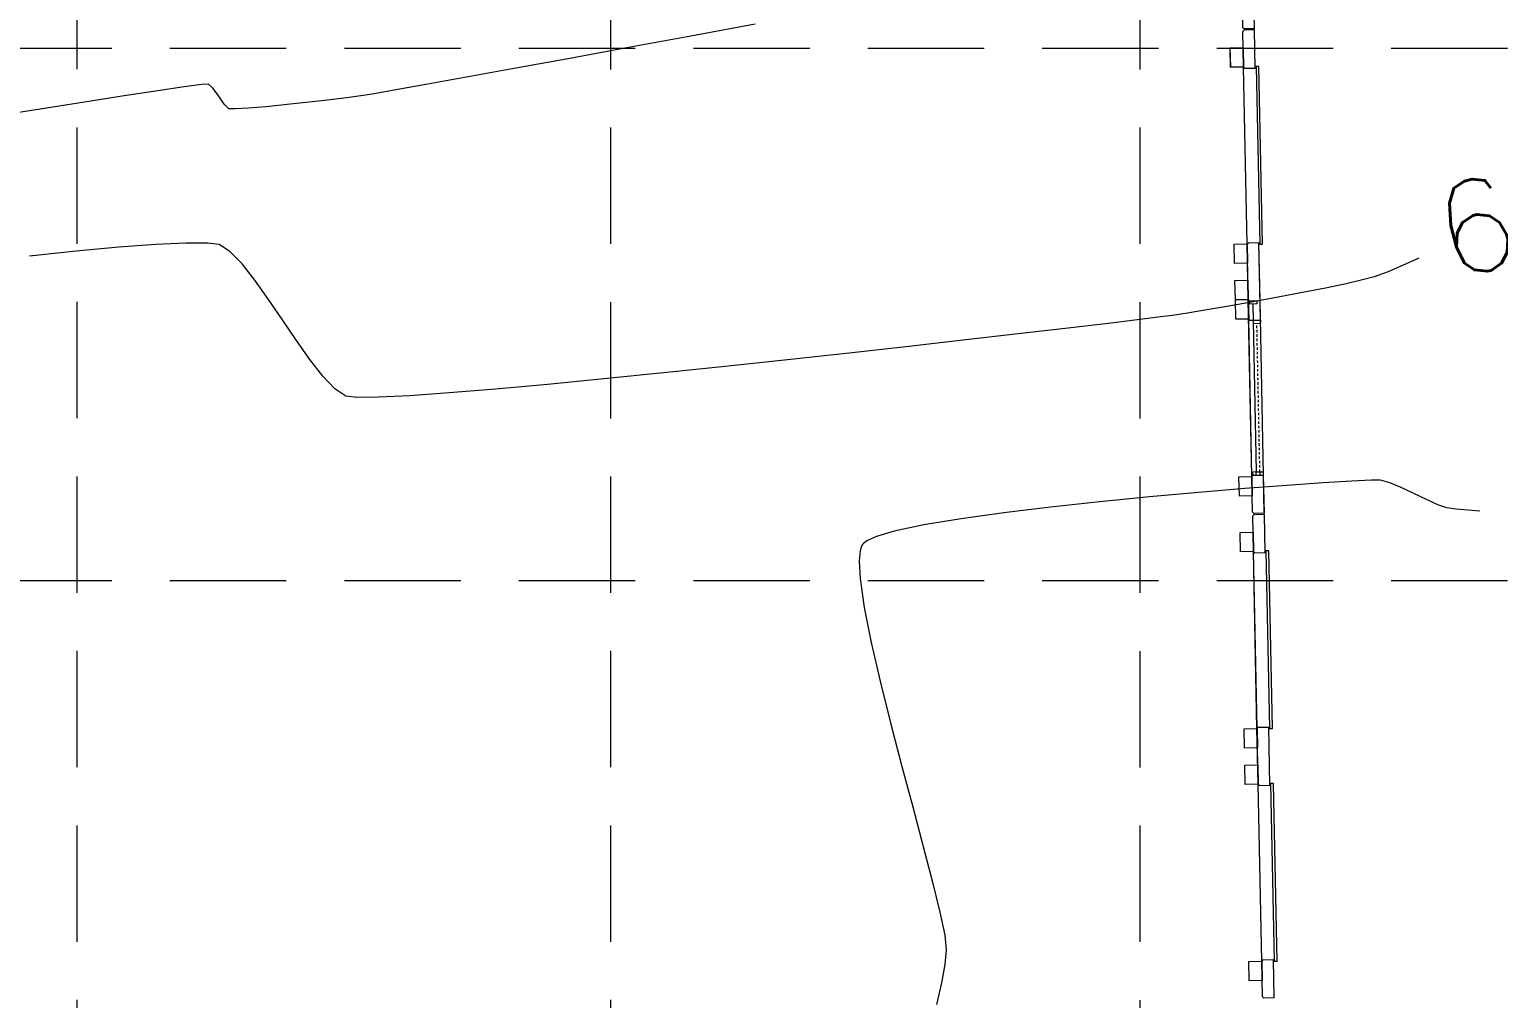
# Model space of a CAD drawing. Extents: x 2140663 to 2528301, y 336313 to 7007653.
# Drawn here: x 2527473.7 to 2527549.5, y 7006587.1 to 7006637.1 of the extents above; entities that cross this region are included whole.
import ezdxf

# ---------------------------------------------------------------- set-up
doc = ezdxf.new("R2010")
doc.units = 0
doc.header["$MEASUREMENT"] = 0
doc.linetypes.add('HIDDEN', pattern=[0.375, 0.25, -0.125])
doc.linetypes.add('xdrc002ar$0$HIDDEN2', pattern=[0.1875, 0.125, -0.0625])
for name, color, linetype in [('1 EXISTING CONTOURS', 43, 'Continuous'), ('GRID', 254, 'HIDDEN'), ('xdrc002ar$0$BASE1$0$ADO', 8, 'Continuous'), ('xdrc002ar$0$BASE1$0$AFL', 1, 'Continuous'), ('xdrc002ar$0$BASE1$0$awa', 7, 'Continuous'), ('xdrc002ar$0$WINDOWS', 8, 'Continuous'), ('xdrc002ar$0$XR3$0$BASE1$0$ADO', 3, 'Continuous'), ('xdrc002ar$0$XR3$0$BASE1$0$AFL', 1, 'Continuous'), ('xdrc002ar$0$XR3$0$BASE1$0$AFLHR', 2, 'Continuous'), ('xdrc002ar$0$XR3$0$BASE1$0$AFLST', 2, 'Continuous'), ('xdrc002ar$0$XR3$0$BASE1$0$awa', 4, 'Continuous'), ('xdrc002ar$0$XR3$0$WINDOWS', 2, 'Continuous')]:
    doc.layers.add(name, color=color, linetype=linetype)
doc.styles.add('L200', font='simplex', dxfattribs={"height": 12})

# ---------------------------------------------------------------- blocks, each defined once
blk = doc.blocks.new('xdrc002ar$0$XR3$0$A$C228123AE')
at = {"layer": 'xdrc002ar$0$XR3$0$BASE1$0$ADO', "lineweight": 0}
for points in [[(22.61683327611536, 15.75429074559361), (22.61683327611536, 17.50429074559361), (132.6168332761154, 17.50429074559361), (132.6168332761154, 15.75429074559361)], [(166.6168332761154, 15.75429074559361), (166.6168332761154, 17.50429074559361), (276.6168332761154, 17.50429074559361), (276.6168332761154, 15.75429074559361)]]:
    blk.add_lwpolyline(points, close=True, dxfattribs=at)
at = {"layer": 'xdrc002ar$0$XR3$0$BASE1$0$AFL', "lineweight": 0}
for p, q in [((22.86683327844366, 8.004440076649189), (132.3668332770467, 8.004440076649189)), ((166.866833277978, 8.004440076649189), (276.366833276581, 8.004440076649189))]:
    blk.add_line(p, q, dxfattribs=at)
for points in [[(10.86683327844366, 8.004440078511834), (10.86683327844366, 0.004440078511834145), (22.86683327844366, 0.004440078511834145), (22.86683327844366, 8.004440078511834)], [(132.3668332770467, 8.004440078511834), (132.3668332770467, 0.004440078511834145), (144.3668332770467, 0.004440078511834145), (144.3668332770467, 8.004440078511834)], [(154.866833277978, 8.004440077580512), (154.866833277978, 0.00444007758051157), (166.866833277978, 0.00444007758051157), (166.866833277978, 8.004440077580512)], [(276.366833276581, 8.004440077580512), (276.366833276581, 0.00444007758051157), (288.366833276581, 0.00444007758051157), (288.366833276581, 8.004440077580512)]]:
    blk.add_lwpolyline(points, close=True, dxfattribs=at)
at = {"layer": 'xdrc002ar$0$XR3$0$BASE1$0$awa', "lineweight": 0}
for p, q in [((-0.008166723418980837, 15.25444007758051), (23.61683327611536, 15.25444007664919)), ((-0.008166723418980837, 15.25444007758051), (-0.008166723418980837, 8.754440076649189)), ((23.61683327658102, 8.754440076649189), (23.61683327611536, 15.25444007664919)), ((131.6168332770467, 8.754440078511834), (131.616833276581, 15.25444007851183)), ((131.6168332761154, 15.25444007758051), (167.6168332756497, 15.25444007571787)), ((167.616833276581, 8.754440076649189), (167.6168332756497, 15.25444007851183)), ((275.616833276581, 8.754440077580512), (275.6168332756497, 15.25444007758051)), ((275.6168332761154, 15.25444007664919), (299.241833276581, 15.25444007758051)), ((299.241833276581, 15.25444007758051), (299.241833276581, 8.754440077580512)), ((0.7418332765810192, 8.004440076649189), (-0.008166723418980837, 8.754440076649189)), ((0.7418332765810192, 8.004440076649189), (22.86683327658102, 8.004440076649189)), ((23.61683327658102, 8.754440076649189), (22.86683327658102, 8.004440076649189)), ((131.6168332770467, 8.754440078511834), (132.3668332770467, 8.004440078511834)), ((132.3668332770467, 8.004440078511834), (166.866833277978, 8.004440076649189)), ((166.866833276581, 8.004440076649189), (167.616833276581, 8.754440076649189)), ((276.366833276581, 8.004440077580512), (275.616833276581, 8.754440077580512)), ((276.366833276581, 8.004440077580512), (298.491833276581, 8.004440077580512)), ((299.241833276581, 8.754440077580512), (298.491833276581, 8.004440077580512))]:
    blk.add_line(p, q, dxfattribs=at)
blk = doc.blocks.new('xdrc002ar$0$XR3$0$BASE1$0$36D')
at = {"layer": 'xdrc002ar$0$XR3$0$BASE1$0$ADO'}
blk.add_lwpolyline([(-1.75, 1.000444171950221e-11), (0, 1.000444171950221e-11), (0, -35.99999999999), (-1.75, -35.99999999999)], close=True, dxfattribs=at)
blk.add_arc((0, 1.000444171950221e-11), 36, 180, 270, dxfattribs=at)
blk = doc.blocks.new('xdrc002ar$0$XR3$0$A$C2C35675B')
at = {"layer": 'xdrc002ar$0$XR3$0$BASE1$0$ADO', "lineweight": 0}
for points in [[(166.6244176290929, 172.5308349635452), (166.6244176290929, 174.2808349635452), (276.6244176290929, 174.2808349635452), (276.6244176290929, 172.5308349635452)], [(59.6332012093626, 170.7809842955321), (59.6332012093626, 166.0309842955321), (57.63320120889693, 166.0309842955321), (57.6332012093626, 170.7809842955321)], [(97.6332012093626, 170.7809842955321), (97.63320120889693, 166.0309842955321), (95.6332012093626, 166.0309842955321), (95.6332012093626, 170.7809842955321)]]:
    blk.add_lwpolyline(points, close=True, dxfattribs=at)
at = {"layer": 'xdrc002ar$0$XR3$0$BASE1$0$AFL', "lineweight": 0}
blk.add_line((166.8744176309556, 164.7809842946008), (276.3744176295586, 164.7809842946008), dxfattribs=at)
for points in [[(154.8744176309556, 164.7809842955321), (154.8744176309556, 156.7809842955321), (166.8744176309556, 156.7809842955321), (166.8744176309556, 164.7809842955321)], [(276.3744176295586, 164.7809842955321), (276.3744176295586, 156.7809842955321), (288.3744176295586, 156.7809842955321), (288.3744176295586, 164.7809842955321)]]:
    blk.add_lwpolyline(points, close=True, dxfattribs=at)
at = {"layer": 'xdrc002ar$0$XR3$0$BASE1$0$AFLHR', "lineweight": 0}
for p, q in [((54.13320120843127, 38.78098429553211), (54.13320120843127, 164.7809842955321)), ((115.1332012093626, 38.78098429553211), (115.1332012093626, 164.7809842955321)), ((54.13320120843127, 15.78098429646343), (54.13320120843127, 157.0340611664578)), ((55.63320120843127, 15.78098429646343), (55.63320120796561, 160.0691040679812)), ((113.6332012093626, 15.78098429646343), (113.6332012093626, 160.069068627432)), ((115.1332012093626, 15.78098429646343), (115.1332012093626, 157.0340611655265))]:
    blk.add_line(p, q, dxfattribs=at)
for centre, start, end in [((54.88320120889693, 160.069068627432), 0, 180), ((114.3832012093626, 160.069068627432), 0, 180), ((54.88320120982826, 15.78098429553211), 180, 0), ((114.3832012093626, 15.78098429646343), 180, 0)]:
    blk.add_arc(centre, 0.75, start, end, dxfattribs=at)
at = {"layer": 'xdrc002ar$0$XR3$0$BASE1$0$AFLST', "lineweight": 0}
for p, q in [((56.88320120982826, 164.7809842964634), (59.63320120843127, 164.7809842964634)), ((61.38320120843127, 164.7809842964634), (98.38320121075958, 164.7809842927381)), ((113.6332012093626, 104.7809842936695), (55.63320120843127, 104.7809842918068)), ((113.6332012093626, 93.78098429460078), (55.63320120843127, 93.78098429553211)), ((113.6332012093626, 82.78098429646343), (55.63320120843127, 82.78098429739475)), ((113.6332012093626, 71.78098429739475), (55.63320120843127, 71.78098429832608)), ((113.6332012093626, 60.7809842992574), (55.63320120843127, 60.78098430018872)), ((113.6332012093626, 49.78098430112004), (55.63320120843127, 49.78098430205137)), ((113.6332012093626, 38.78098430298269), (55.63320120843127, 38.78098430298269))]:
    blk.add_line(p, q, dxfattribs=at)
for centre in [(42.13320120843127, 2.998648459091783), (127.1332012098283, 2.998648459091783)]:
    blk.add_circle(centre, 3, dxfattribs=at)
at = {"layer": 'xdrc002ar$0$XR3$0$BASE1$0$awa', "lineweight": 0}
for p, q in [((-0.0005823704414069653, 172.0309842955321), (57.6332012093626, 172.0309842983261)), ((-0.0005823704414069653, 172.0309842955321), (-0.0005823704414069653, 165.5309842946008)), ((0.749417629558593, 164.7809842946008), (-0.0005823704414069653, 165.5309842946008)), ((0.7494176286272705, 164.7809842955321), (56.8832012093626, 164.7809842946008)), ((56.88320120889693, 164.7809842955321), (57.63320120889693, 165.5309842955321)), ((57.63320120889693, 165.5309842955321), (57.6332012093626, 172.0309842936695)), ((97.63320120982826, 172.0309842973948), (167.6244176286273, 172.0309842936695)), ((97.63320120889693, 165.5309842946008), (97.6332012093626, 172.0309842946008)), ((98.38320120889693, 164.7809842946008), (97.63320120889693, 165.5309842946008)), ((98.38320120517164, 164.7809842983261), (166.8744176309556, 164.7809842946008)), ((166.8744176295586, 164.7809842946008), (167.6244176295586, 165.5309842946008)), ((167.6244176295586, 165.5309842946008), (167.6244176286273, 172.0309842964634)), ((275.6244176295586, 165.5309842955321), (275.6244176286273, 172.0309842955321)), ((275.6244176290929, 172.0309842946008), (299.2494176295586, 172.0309842955321)), ((276.3744176295586, 164.7809842955321), (275.6244176295586, 165.5309842955321)), ((276.3744176295586, 164.7809842955321), (298.4994176295586, 164.7809842955321)), ((299.2494176295586, 165.5309842955321), (298.4994176295586, 164.7809842955321)), ((299.2494176295586, 172.0309842955321), (299.2494176295586, 165.5309842955321))]:
    blk.add_line(p, q, dxfattribs=at)
at = {"layer": 'xdrc002ar$0$XR3$0$BASE1$0$ADO', "lineweight": 0, "extrusion": (0, 0, -1), "zscale": -1}
blk.add_blockref('xdrc002ar$0$XR3$0$BASE1$0$36D', (-59.63320120843127, 166.0309842955321), dxfattribs=at)
blk = doc.blocks.new('xdrc002ar$0$XR3$0$A$C78C46FB7')
at = {"layer": 'xdrc002ar$0$XR3$0$WINDOWS', "linetype": 'Continuous', "lineweight": 0}
for p, q in [((-9.313225746154785e-10, 6.5), (1.999999999068677, 6.499999997206032)), ((-5.587935447692871e-09, 2), (1.999999994412065, 1.999999997206032)), ((1.999999994412065, 1.999999998137355), (1.999999999068677, 6.499999997206032)), ((1.999999997671694, 4.250759867951274), (105.9999999818392, 4.250759805552661)), ((107.9999999795109, 6.5), (105.9999999795109, 6.499999997206032)), ((105.9999999841675, 1.999999998137355), (105.9999999795109, 6.499999997206032)), ((107.9999999841675, 2), (105.9999999841675, 1.999999997206032))]:
    blk.add_line(p, q, dxfattribs=at)

msp = doc.modelspace()

# ---------------------------------------------------------------- linework, layer by layer
at = {"layer": '1 EXISTING CONTOURS', "color": 43, "lineweight": 0, "extrusion": (0.1828719483417759, -0.9831367404942625, 0), "elevation": -6426271.702813786}
msp.add_lwpolyline([(3766206.483934032, 602), (3766203.101758405, 602)], dxfattribs=at)
at = {"layer": '1 EXISTING CONTOURS', "color": 43, "lineweight": 0, "extrusion": (0.1818682713909263, -0.9833229031509825, 0), "elevation": -6430112.878255872}
msp.add_lwpolyline([(3759641.229554733, 602), (3759637.965695238, 602)], dxfattribs=at)
at = {"layer": '1 EXISTING CONTOURS', "color": 43, "lineweight": 0, "extrusion": (0.1799970487301754, -0.9836671502334654, 0), "elevation": -6437254.413276872}
msp.add_lwpolyline([(3747393.996952921, 602.0000000000007), (3747391.170721895, 602.0000000000007)], dxfattribs=at)
at = {"layer": '1 EXISTING CONTOURS', "color": 43, "lineweight": 0, "extrusion": (0.1809280786452088, -0.9834963296107176, 0), "elevation": -6433704.355847561}
msp.add_lwpolyline([(3753488.713418121, 602.0000000000007), (3753485.634873205, 602.0000000000007)], dxfattribs=at)
at = {"layer": '1 EXISTING CONTOURS', "color": 43, "lineweight": 0, "extrusion": (0.1790033353107905, -0.9838484669641016, 0), "elevation": -6441036.442910297}
msp.add_lwpolyline([(3740886.861261438, 602), (3740884.35434411, 602)], dxfattribs=at)
at = {"layer": '1 EXISTING CONTOURS', "color": 43, "lineweight": 0}
for points, elevation in [([(2527481.681988452, 7006634.09018899), (2527480.326402696, 7006633.891026654)], 602), ([(2527482.575294885, 7006634.21027024), (2527481.681988452, 7006634.09018899)], 602), ([(2527480.326402696, 7006633.891026654), (2527478.584907203, 7006633.625945087)], 602), ([(2527483.740729349, 7006633.203132578), (2527483.460158854, 7006633.607110816)], 602), ([(2527488.136183582, 7006633.30167976), (2527486.995854515, 7006633.178070038)], 602), ([(2527490.196999666, 7006633.547485346), (2527489.235939686, 7006633.42895983)], 602), ([(2527474.249665353, 7006632.950671681), (2527471.808658166, 7006632.566803553)], 602), ([(2527484.312661126, 7006632.953511978), (2527483.9912718, 7006632.968832667)], 602), ([(2527484.985970127, 7006632.991561244), (2527484.312661126, 7006632.953511978)], 602), ([(2527480.225702106, 7006625.960381033), (2527478.315788748, 7006625.81742262)], 603), ([(2527482.883271875, 7006626.037199168), (2527481.772283179, 7006626.035967049)], 603), ([(2527545.365770689, 7006625.265793816), (2527544.533498669, 7006624.882136402)], 603), ([(2527544.533498669, 7006624.882136402), (2527543.732035623, 7006624.537903739)], 603), ([(2527486.033363902, 7006623.128947759), (2527485.332970858, 7006624.114900257)], 603), ([(2527540.56275175, 7006623.715561074), (2527539.373790322, 7006623.479661021)], 603), ([(2527541.615119646, 7006623.936901816), (2527540.56275175, 7006623.715561074)], 603), ([(2527542.471995039, 7006624.133912281), (2527541.615119646, 7006623.936901816)], 603), ([(2527538.10713433, 7006623.238972626), (2527536.821682746, 7006623.003266853)], 603), ([(2527530.861032946, 7006622.077715267), (2527529.204694666, 7006621.878498194)], 603), ([(2527527.132981041, 7006621.633578209), (2527524.71031297, 7006621.351293155)], 603), ([(2527519.069797076, 7006620.7079792), (2527515.98079105, 7006620.363625983)], 603), ([(2527512.798514167, 7006620.015259062), (2527509.587387325, 7006619.671216276)], 603), ([(2527503.336267355, 7006619.029454481), (2527500.425116023, 7006618.748411153)], 603), ([(2527497.742798322, 7006618.505043327), (2527495.353735151, 7006618.307688845)], 603), ([(2527500.425116023, 7006618.748411153), (2527497.742798322, 7006618.505043327)], 603), ([(2527491.713055987, 7006618.084371273), (2527490.59028179, 7006618.075083867)], 603), ([(2527542.937008819, 7006613.800800154), (2527541.920326521, 7006613.753015722)], 604), ([(2527543.39984051, 7006613.803072774), (2527542.937008819, 7006613.800800154)], 604), ([(2527534.00170066, 7006613.172720077), (2527531.480722376, 7006612.946846738)], 604), ([(2527545.111543627, 7006613.118126662), (2527544.462658321, 7006613.426109714)], 604), ([(2527545.760612229, 7006612.803618985), (2527545.111543627, 7006613.118126662)], 604), ([(2527547.286140223, 7006612.317273447), (2527546.824896405, 7006612.374458917)], 604), ([(2527548.523092126, 7006612.202433383), (2527548.320523062, 7006612.219830325)], 604), ([(2527521.761436067, 7006611.819095981), (2527519.844423545, 7006611.497583992)], 604), ([(2527516.734505214, 7006610.558754396), (2527516.673415232, 7006610.490837875)], 604), ([(2527517.392408178, 7006610.897809755), (2527516.92919972, 7006610.694561141)], 604), ([(2527516.547300534, 7006610.160499985), (2527516.500971595, 7006609.651536653)], 604), ([(2527516.622057326, 7006610.401676222), (2527516.547300534, 7006610.160499985)], 604), ([(2527516.550582363, 7006608.725960849), (2527516.7670559, 7006607.231694391)], 604), ([(2527517.123330506, 7006605.439913251), (2527517.585311997, 7006603.43339539)], 604), ([(2527519.80842315, 7006594.91551591), (2527520.287526319, 7006593.076983831)], 604), ([(2527520.287526319, 7006593.076983831), (2527520.667771273, 7006591.520382789)], 604)]:
    msp.add_lwpolyline(points, dxfattribs=dict(at, elevation=elevation))
at = {"layer": '1 EXISTING CONTOURS', "color": 43, "lineweight": 0, "extrusion": (0.07825279239284695, -0.9969335486795106, 0), "elevation": -6787366.138302883}
msp.add_lwpolyline([(3068021.220991665, 602), (3068020.865243254, 602)], dxfattribs=at)
at = {"layer": '1 EXISTING CONTOURS', "color": 43, "lineweight": 0, "extrusion": (-0.675402048319491, -0.7374497088790773, 0), "elevation": -6874107.52709773}
msp.add_lwpolyline([(-2868403.226533932, 602), (-2868403.565353746, 602)], dxfattribs=at)
at = {"layer": '1 EXISTING CONTOURS', "color": 43, "lineweight": 0, "extrusion": (0.8203485609289952, 0.5718638287055119, 0), "elevation": 6080257.74021226}
msp.add_lwpolyline([(4302505.428033797, 602.0000000000003), (4302505.918262161, 602.0000000000003)], dxfattribs=at)
at = {"layer": '1 EXISTING CONTOURS', "color": 43, "lineweight": 0, "extrusion": (0.1761894321197144, -0.9843562790013242, 0), "elevation": -6451706.622772204}
msp.add_lwpolyline([(3722449.735326347, 602.0000000000007), (3722448.068035156, 602.0000000000007)], dxfattribs=at)
at = {"layer": '1 EXISTING CONTOURS', "color": 43, "lineweight": 0, "extrusion": (0.1778244391545916, -0.9840622281336456, 0), "elevation": -6445513.845027732}
msp.add_lwpolyline([(3733164.540310396, 602.0000000000007), (3733162.419706616, 602.0000000000007)], dxfattribs=at)
at = {"layer": '1 EXISTING CONTOURS', "color": 43, "lineweight": 0, "extrusion": (0.1545994866280682, -0.9879772258176491, 0), "elevation": -6531647.563463217}
msp.add_lwpolyline([(3580311.166677967, 602.0000000000007), (3580308.854675069, 602.0000000000007)], dxfattribs=at)
at = {"layer": '1 EXISTING CONTOURS', "color": 43, "lineweight": 0, "extrusion": (0.1531372756008647, -0.9882049255197755, 0), "elevation": -6536938.675839202}
msp.add_lwpolyline([(3570643.57136169, 602.0000000000007), (3570641.495845175, 602.0000000000007)], dxfattribs=at)
at = {"layer": '1 EXISTING CONTOURS', "color": 43, "lineweight": 0, "extrusion": (0.1149674082709304, -0.9933692641890353, 0), "elevation": -6669595.406879465}
msp.add_lwpolyline([(3316264.608583087, 602.0000000000007), (3316263.501486116, 602.0000000000007)], dxfattribs=at)
at = {"layer": '1 EXISTING CONTOURS', "color": 43, "lineweight": 0, "extrusion": (0.1332132448148456, -0.9910873984699332, 0), "elevation": -6607491.044229373}
msp.add_lwpolyline([(3438340.804845348, 602.0000000000007), (3438340.074091734, 602.0000000000007)], dxfattribs=at)
at = {"layer": '1 EXISTING CONTOURS', "color": 43, "lineweight": 0, "extrusion": (0.1644319474485443, -0.9863884299089681, 0), "elevation": -6495662.105534536}
msp.add_lwpolyline([(3645202.776390962, 602.0000000000007), (3645202.216689574, 602.0000000000007)], dxfattribs=at)
at = {"layer": '1 EXISTING CONTOURS', "color": 43, "lineweight": 0, "extrusion": (0.1732704564587767, -0.9848742807681431, 0), "elevation": -6462713.760921529}
msp.add_lwpolyline([(3703305.119745987, 602), (3703303.972762859, 602)], dxfattribs=at)
at = {"layer": '1 EXISTING CONTOURS', "color": 43, "lineweight": 0, "extrusion": (-0.6830350603883523, -0.7303855873990669, 0), "elevation": -6843903.917239443}
msp.add_lwpolyline([(-2939738.093378849, 602), (-2939738.436406498, 602)], dxfattribs=at)
at = {"layer": '1 EXISTING CONTOURS', "color": 43, "lineweight": 0, "extrusion": (0.08489769935456534, -0.9963896730919595, 0), "elevation": -6766759.095474979}
msp.add_lwpolyline([(3113207.890585755, 602), (3113206.960120956, 602)], dxfattribs=at)
at = {"layer": '1 EXISTING CONTOURS', "color": 43, "lineweight": 0, "extrusion": (0.09880904040928616, -0.99510641317067, 0), "elevation": -6722607.045524554}
msp.add_lwpolyline([(3207437.219605266, 602), (3207436.131501665, 602)], dxfattribs=at)
at = {"layer": '1 EXISTING CONTOURS', "color": 43, "lineweight": 0, "extrusion": (0.09199830341408666, -0.9957591637383659, 0), "elevation": -6744388.147615939}
msp.add_lwpolyline([(3161357.381956877, 603.0000000000007), (3161355.171597549, 603.0000000000007)], dxfattribs=at)
at = {"layer": '1 EXISTING CONTOURS', "color": 43, "lineweight": 0, "extrusion": (0.04881470999664828, -0.9988078514348709, 0), "elevation": -6874894.807056059}
msp.add_lwpolyline([(2866495.056515659, 603), (2866493.508088632, 603)], dxfattribs=at)
at = {"layer": '1 EXISTING CONTOURS', "color": 43, "lineweight": 0, "extrusion": (-0.1316552088152571, -0.9912955694402207, 0), "elevation": -7278393.634174174}
msp.add_lwpolyline([(1583024.378437818, 603.0000000000003), (1583023.77000553, 603.0000000000003)], dxfattribs=at)
at = {"layer": '1 EXISTING CONTOURS', "color": 43, "lineweight": 0, "extrusion": (-0.5416037911003148, -0.8406338878880429, 0), "elevation": -7258901.857472872}
msp.add_lwpolyline([(-1670126.248540211, 603.0000000000007), (-1670126.911432933, 603.0000000000007)], dxfattribs=at)
at = {"layer": '1 EXISTING CONTOURS', "color": 43, "lineweight": 0, "extrusion": (0.1055151835973672, -0.9944176919335325, 0), "elevation": -6700825.365097733}
msp.add_lwpolyline([(3252672.352566684, 603), (3252669.919185135, 603)], dxfattribs=at)
at = {"layer": '1 EXISTING CONTOURS', "color": 43, "lineweight": 0, "extrusion": (0.7162084198574189, 0.6978864515989255, 0), "elevation": 6700034.42944302}
msp.add_lwpolyline([(3254306.487883418, 603.0000000000007), (3254307.377425224, 603.0000000000007)], dxfattribs=at)
at = {"layer": '1 EXISTING CONTOURS', "color": 43, "lineweight": 0, "extrusion": (0.7846296496214051, 0.6199647674948887, 0), "elevation": 6327000.021550387}
msp.add_lwpolyline([(3930653.167501057, 603.0000000000003), (3930654.245809902, 603.0000000000003)], dxfattribs=at)
at = {"layer": '1 EXISTING CONTOURS', "color": 43, "lineweight": 0, "extrusion": (0.2610221035393293, -0.9653328241927256, 0), "elevation": -6103979.810421311}
msp.add_lwpolyline([(4268804.107021661, 603), (4268803.482901249, 603)], dxfattribs=at)
at = {"layer": '1 EXISTING CONTOURS', "color": 43, "lineweight": 0, "extrusion": (-0.3442271166124687, 0.9388864106954931, 0), "elevation": 5708375.472492871}
msp.add_lwpolyline([(-4784946.624315594, 603.0000000000007), (-4784945.923957536, 603.0000000000007)], dxfattribs=at)
at = {"layer": '1 EXISTING CONTOURS', "color": 43, "lineweight": 0, "extrusion": (0.1866784299557362, -0.9824210725494753, 0), "elevation": -6411617.471888437}
msp.add_lwpolyline([(3791093.412984235, 603.0000000000007), (3791092.123663365, 603.0000000000007)], dxfattribs=at)
at = {"layer": '1 EXISTING CONTOURS', "color": 43, "lineweight": 0, "extrusion": (0.8277059710860442, 0.5611620313496885, 0), "elevation": 6023866.149593918}
msp.add_lwpolyline([(4381093.327585159, 603), (4381094.604289189, 603)], dxfattribs=at)
at = {"layer": '1 EXISTING CONTOURS', "color": 43, "lineweight": 0, "extrusion": (0.1688896396432893, -0.9856349677345868, 0), "elevation": -6479097.847302405}
msp.add_lwpolyline([(3674573.443050099, 603), (3674572.279996943, 603)], dxfattribs=at)
at = {"layer": '1 EXISTING CONTOURS', "color": 43, "lineweight": 0, "extrusion": (0.1746937613823157, -0.9846228159727453, 0), "elevation": -6457335.957523962}
msp.add_lwpolyline([(3712683.749868612, 603), (3712682.485071385, 603)], dxfattribs=at)
at = {"layer": '1 EXISTING CONTOURS', "color": 43, "lineweight": 0, "extrusion": (0.828045040630994, 0.560661583030633, 0), "elevation": 6021216.691137742}
msp.add_lwpolyline([(4384732.658019992, 603), (4384733.936238194, 603)], dxfattribs=at)
at = {"layer": '1 EXISTING CONTOURS', "color": 43, "lineweight": 0, "extrusion": (0.1174033856898161, -0.9930843091241389, 0), "elevation": -6661425.761441413}
msp.add_lwpolyline([(3332650.724819313, 603), (3332648.638678584, 603)], dxfattribs=at)
at = {"layer": '1 EXISTING CONTOURS', "color": 43, "lineweight": 0, "extrusion": (0.1224636045998979, -0.9924730049469357, 0), "elevation": -6644352.72801804}
msp.add_lwpolyline([(3366563.529916747, 603.0000000000003), (3366562.344451722, 603.0000000000003)], dxfattribs=at)
at = {"layer": '1 EXISTING CONTOURS', "color": 43, "lineweight": 0, "extrusion": (0.1298334334174441, -0.9915358186001342, 0), "elevation": -6619158.738885754}
msp.add_lwpolyline([(3415833.005494654, 603), (3415832.367771956, 603)], dxfattribs=at)
at = {"layer": '1 EXISTING CONTOURS', "color": 43, "lineweight": 0, "extrusion": (0.1512451153922955, -0.9884962898615105, 0), "elevation": -6543743.18331799}
msp.add_lwpolyline([(3558174.846458334, 603.0000000000007), (3558174.065834004, 603.0000000000007)], dxfattribs=at)
at = {"layer": '1 EXISTING CONTOURS', "color": 43, "lineweight": 0, "extrusion": (0.1618644889685348, -0.9868129950557781, 0), "elevation": -6505108.150344158}
msp.add_lwpolyline([(3628327.205223727, 603.0000000000007), (3628326.203570377, 603.0000000000007)], dxfattribs=at)
at = {"layer": '1 EXISTING CONTOURS', "color": 43, "lineweight": 0, "extrusion": (0.1141580276089686, -0.9934626035903064, 0), "elevation": -6672279.054364874}
msp.add_lwpolyline([(3310863.353012871, 603.0000000000007), (3310860.625983578, 603.0000000000007)], dxfattribs=at)
at = {"layer": '1 EXISTING CONTOURS', "color": 43, "lineweight": 0, "extrusion": (0.8163911830593632, 0.5774992954306813, 0), "elevation": 6109737.18171599}
msp.add_lwpolyline([(4260520.17371781, 603), (4260521.387612086, 603)], dxfattribs=at)
at = {"layer": '1 EXISTING CONTOURS', "color": 43, "lineweight": 0, "extrusion": (0.1088208580598377, -0.9940613768028214, 0), "elevation": -6689964.227611097}
msp.add_lwpolyline([(3274972.455825595, 603.0000000000007), (3274969.254537469, 603.0000000000007)], dxfattribs=at)
at = {"layer": '1 EXISTING CONTOURS', "color": 43, "lineweight": 0, "extrusion": (0.1125408148773879, -0.9936471028422181, 0), "elevation": -6677659.311464723}
msp.add_lwpolyline([(3299995.755150755, 603.0000000000007), (3299992.805095082, 603.0000000000007)], dxfattribs=at)
at = {"layer": '1 EXISTING CONTOURS', "color": 43, "lineweight": 0, "extrusion": (0.7871385687526954, 0.616776194078499, 0), "elevation": 6310999.849686643}
msp.add_lwpolyline([(3956285.238424806, 603), (3956286.324010745, 603)], dxfattribs=at)
at = {"layer": '1 EXISTING CONTOURS', "color": 43, "lineweight": 0, "extrusion": (0.1037900465506939, -0.9945992289545598, 0), "elevation": -6706448.184837305}
msp.add_lwpolyline([(3241076.468629235, 603), (3241073.275829754, 603)], dxfattribs=at)
at = {"layer": '1 EXISTING CONTOURS', "color": 43, "lineweight": 0, "extrusion": (0.7217643798564664, 0.6921388444310944, 0), "elevation": 6673804.707553316}
msp.add_lwpolyline([(3307754.036846012, 603.0000000000007), (3307754.935898681, 603.0000000000007)], dxfattribs=at)
at = {"layer": '1 EXISTING CONTOURS', "color": 43, "lineweight": 0, "extrusion": (0.100408384365025, -0.9949463082745751, 0), "elevation": -6717427.210370311}
msp.add_lwpolyline([(3218256.501365609, 603.0000000000003), (3218253.410179641, 603.0000000000003)], dxfattribs=at)
at = {"layer": '1 EXISTING CONTOURS', "color": 43, "lineweight": 0, "extrusion": (-0.5561865221763245, -0.8310574905200031, 0), "elevation": -7228658.375944257}
msp.add_lwpolyline([(-1796497.06633087, 603), (-1796497.739136571, 603)], dxfattribs=at)
at = {"layer": '1 EXISTING CONTOURS', "color": 43, "lineweight": 0, "extrusion": (-0.1216379107551649, -0.992574540609983, 0), "elevation": -7262029.391961191}
msp.add_lwpolyline([(1656452.427432425, 603.0000000000007), (1656451.851318438, 603.0000000000007)], dxfattribs=at)
at = {"layer": '1 EXISTING CONTOURS', "color": 43, "lineweight": 0, "extrusion": (0.04984457154487206, -0.9987569868028501, 0), "elevation": -6871927.024104524}
msp.add_lwpolyline([(2873593.495189291, 603.0000000000007), (2873591.883895012, 603.0000000000007)], dxfattribs=at)
at = {"layer": '1 EXISTING CONTOURS', "color": 43, "lineweight": 0, "extrusion": (0.07022306254127368, -0.9975313135372365, 0), "elevation": -6811832.699624782}
msp.add_lwpolyline([(3013281.955794354, 603), (3013279.91937934, 603)], dxfattribs=at)
at = {"layer": '1 EXISTING CONTOURS', "color": 43, "lineweight": 0, "extrusion": (0.0687238328314621, -0.9976357224964196, 0), "elevation": -6816345.817688232}
msp.add_lwpolyline([(3003085.973228149, 604), (3003084.097401071, 604)], dxfattribs=at)
at = {"layer": '1 EXISTING CONTOURS', "color": 43, "lineweight": 0, "extrusion": (0.06044511316245115, -0.9981715224823732, 0), "elevation": -6841024.759896665}
msp.add_lwpolyline([(2946435.927936966, 604.0000000000003), (2946434.439012067, 604.0000000000003)], dxfattribs=at)
at = {"layer": '1 EXISTING CONTOURS', "color": 43, "lineweight": 0, "extrusion": (-0.2658482035509813, -0.9640149027212785, 0), "elevation": -7426422.996019508}
msp.add_lwpolyline([(573894.3025609162, 604.0000000000007), (573893.8121986529, 604.0000000000007)], dxfattribs=at)
at = {"layer": '1 EXISTING CONTOURS', "color": 43, "lineweight": 0, "extrusion": (-0.3855818793247907, -0.9226736228680013, 0), "elevation": -7439392.737892994}
msp.add_lwpolyline([(-369524.5662207855, 604), (-369525.205776602, 604)], dxfattribs=at)
at = {"layer": '1 EXISTING CONTOURS', "color": 43, "lineweight": 0, "extrusion": (0.09747527225083402, -0.9952379470757864, 0), "elevation": -6726875.265968407}
msp.add_lwpolyline([(3198466.746593663, 604), (3198464.165456079, 604)], dxfattribs=at)
at = {"layer": '1 EXISTING CONTOURS', "color": 43, "lineweight": 0, "extrusion": (0.08212835159209636, -0.9966217606819376, 0), "elevation": -6775360.955460894}
msp.add_lwpolyline([(3094439.373954596, 604.0000000000003), (3094436.977077344, 604.0000000000003)], dxfattribs=at)
at = {"layer": '1 EXISTING CONTOURS', "color": 43, "lineweight": 0, "extrusion": (0.07552619433334752, -0.99714381809723, 0), "elevation": -6795706.002653729}
msp.add_lwpolyline([(3049502.308225918, 604.0000000000007), (3049500.129752504, 604.0000000000007)], dxfattribs=at)
at = {"layer": '1 EXISTING CONTOURS', "color": 43, "lineweight": 0, "extrusion": (-0.4108549414118359, -0.9117007278254621, 0), "elevation": -7426388.658042705}
msp.add_lwpolyline([(-574335.5355075477, 604.0000000000003), (-574336.1833639666, 604.0000000000003)], dxfattribs=at)
at = {"layer": '1 EXISTING CONTOURS', "color": 43, "lineweight": 0, "extrusion": (0.1386808386862259, -0.9903371269326852, 0), "elevation": -6588388.980782472}
msp.add_lwpolyline([(3474783.670896939, 604.0000000000003), (3474781.442901488, 604.0000000000003)], dxfattribs=at)
at = {"layer": '1 EXISTING CONTOURS', "color": 43, "lineweight": 0, "extrusion": (0.1206707442332276, -0.992692586597784, 0), "elevation": -6650413.718433289}
msp.add_lwpolyline([(3354549.834776172, 604), (3354547.405433727, 604)], dxfattribs=at)
at = {"layer": '1 EXISTING CONTOURS', "color": 43, "lineweight": 0, "extrusion": (0.1075794978591186, -0.9941964854295051, 0), "elevation": -6694039.4252189}
msp.add_lwpolyline([(3266628.236457168, 604.0000000000007), (3266625.689291264, 604.0000000000007)], dxfattribs=at)
at = {"layer": '1 EXISTING CONTOURS', "color": 43, "lineweight": 0, "extrusion": (-0.3253899045071796, -0.9455799331864063, 0), "elevation": -7447750.280894379}
msp.add_lwpolyline([(110116.6263670456, 604), (110116.1254754867, 604)], dxfattribs=at)
at = {"layer": '1 EXISTING CONTOURS', "color": 43, "lineweight": 0, "extrusion": (-0.09378887587805232, -0.9955921086275902, 0), "elevation": -7212783.749986032}
msp.add_lwpolyline([(1859264.878276369, 604), (1859263.839313895, 604)], dxfattribs=at)
at = {"layer": '1 EXISTING CONTOURS', "color": 43, "lineweight": 0, "extrusion": (0.2095617897272765, -0.977795406149109, 0), "elevation": -6321360.952840555}
msp.add_lwpolyline([(3939715.338185469, 604.0000000000007), (3939713.759912601, 604.0000000000007)], dxfattribs=at)
at = {"layer": '1 EXISTING CONTOURS', "color": 43, "lineweight": 0, "extrusion": (0.5721061337163666, -0.8201795972615454, 0), "elevation": -4300671.199366478}
msp.add_lwpolyline([(6081542.771983886, 604), (6081542.534603551, 604)], dxfattribs=at)
at = {"layer": '1 EXISTING CONTOURS', "color": 43, "lineweight": 0, "extrusion": (0.2838537934213174, -0.9588675737349388, 0), "elevation": -6000966.591914207}
msp.add_lwpolyline([(4412408.499773283, 604.0000000000007), (4412407.552001731, 604.0000000000007)], dxfattribs=at)
at = {"layer": '1 EXISTING CONTOURS', "color": 43, "lineweight": 0, "extrusion": (0.8665282699729904, -0.4991279969482942, 0), "elevation": -1307030.809346425}
msp.add_lwpolyline([(7332980.40145551, 604), (7332980.298560249, 604)], dxfattribs=at)
at = {"layer": '1 EXISTING CONTOURS', "color": 43, "lineweight": 0, "extrusion": (0.9985666132779135, 0.05352306836008264, 0), "elevation": 2898908.839730859}
msp.add_lwpolyline([(6861286.031832558, 604.0000000000007), (6861285.104928142, 604.0000000000007)], dxfattribs=at)
at = {"layer": '1 EXISTING CONTOURS', "color": 43, "lineweight": 0, "extrusion": (0.9807991894965413, 0.1950203832498736, 0), "elevation": 3845417.62417372}
msp.add_lwpolyline([(6379157.405384739, 604), (6379155.578526441, 604)], dxfattribs=at)
at = {"layer": '1 EXISTING CONTOURS', "color": 43, "lineweight": 0, "extrusion": (0.9702518220816642, 0.2420979176845821, 0), "elevation": 4148612.64375908}
msp.add_lwpolyline([(6186263.003540323, 604), (6186260.799497438, 604)], dxfattribs=at)
at = {"layer": '1 EXISTING CONTOURS', "color": 43, "lineweight": 0, "extrusion": (0.9675719424236657, 0.2525955982088658, 0), "elevation": 4215392.261322092}
msp.add_lwpolyline([(6140950.873483866, 604.0000000000007), (6140948.612507362, 604.0000000000007)], dxfattribs=at)
at = {"layer": '1 EXISTING CONTOURS', "color": 43, "lineweight": 0, "extrusion": (0.9662214284311863, 0.2577133121132825, 0), "elevation": 4247836.581638874}
msp.add_lwpolyline([(6118550.984829729, 604.0000000000007), (6118548.755464692, 604.0000000000007)], dxfattribs=at)
at = {"layer": '1 EXISTING CONTOURS', "color": 43, "lineweight": 0, "extrusion": (0.9661777230838653, 0.2578771168918986, 0), "elevation": 4248873.829594325}
msp.add_lwpolyline([(6117828.509977733, 604.0000000000007), (6117826.400960824, 604.0000000000007)], dxfattribs=at)
at = {"layer": '1 EXISTING CONTOURS', "color": 43, "lineweight": 0, "extrusion": (0.9791471190584553, 0.2031524531959367, 0), "elevation": 3898220.836116557}
msp.add_lwpolyline([(6347011.877441045, 604), (6347010.660165293, 604)], dxfattribs=at)
at = {"layer": '1 EXISTING CONTOURS', "color": 43, "lineweight": 0, "extrusion": (0.9942398633131458, 0.1071778624486295, 0), "elevation": 3263913.423575058}
msp.add_lwpolyline([(6695337.121519104, 604.0000000000007), (6695336.372801295, 604.0000000000007)], dxfattribs=at)
at = {"layer": '1 EXISTING CONTOURS', "color": 43, "lineweight": 0, "extrusion": (0.9951824555823853, -0.09804019635340272, 0), "elevation": 1828417.13205698}
msp.add_lwpolyline([(7220633.682215845, 604), (7220632.921334249, 604)], dxfattribs=at)
at = {"layer": '1 EXISTING CONTOURS', "color": 43, "lineweight": 0, "extrusion": (0.9840686473950926, -0.1777889119545788, 0), "elevation": 1241560.289666404}
msp.add_lwpolyline([(7344329.584147143, 604), (7344328.612528902, 604)], dxfattribs=at)
at = {"layer": '1 EXISTING CONTOURS', "color": 43, "lineweight": 0, "extrusion": (0.9750684630258741, -0.2219042415375604, 0), "elevation": 909714.2037682491}
msp.add_lwpolyline([(7392770.440717712, 604.0000000000003), (7392769.307702375, 604.0000000000003)], dxfattribs=at)
at = {"layer": 'GRID', "color": 253, "linetype": 'HIDDEN', "lineweight": 0, "ltscale": 24}
for p, q in [((2527476.162591924, 7006031.998962794), (2527476.168752994, 7007623.471191216)), ((2527503.695680559, 7006031.994634018), (2527503.666313902, 7007623.464716725)), ((2527530.983350792, 7006031.990343825), (2527531.038154987, 7007623.461265043)), ((2527228.947377252, 7006636.093995878), (2528272.331315909, 7006636.093995878)), ((2527228.947377252, 7006608.636523809), (2528272.331315909, 7006608.636523809))]:
    msp.add_line(p, q, dxfattribs=at)
at = {"layer": 'xdrc002ar$0$BASE1$0$ADO', "color": 7, "lineweight": 0}
msp.add_lwpolyline([(2527537.163806453, 7006625.98410169), (2527537.309609686, 7006625.987061681), (2527537.123553157, 7006635.151836284), (2527536.977749925, 7006635.148876294)], close=True, dxfattribs=at)
at = {"layer": 'xdrc002ar$0$BASE1$0$ADO', "lineweight": 0}
for points in [[(2527537.671259978, 7006600.987951557), (2527537.817063212, 7006600.990911547), (2527537.631006694, 7006610.155686216), (2527537.48520346, 7006610.152726226)], [(2527537.914824875, 7006588.990428354), (2527538.060628108, 7006588.993388344), (2527537.87457159, 7006598.158163013), (2527537.728768357, 7006598.155203023)]]:
    msp.add_lwpolyline(points, close=True, dxfattribs=at)
at = {"layer": 'xdrc002ar$0$BASE1$0$AFL', "color": 7, "lineweight": 0}
for p, q in [((2527535.645659056, 7006636.101201194), (2527536.312188117, 7006636.114732578)), ((2527535.665956131, 7006635.101407601), (2527535.645659056, 7006636.101201194)), ((2527536.312188117, 7006636.114732578), (2527536.332485193, 7006635.114938985)), ((2527536.332485193, 7006635.114938985), (2527535.665956131, 7006635.101407601)), ((2527536.51769601, 7006625.991822449), (2527536.332485193, 7006635.114938985)), ((2527535.851166949, 7006625.978291065), (2527536.51769601, 7006625.991822449)), ((2527535.871464025, 7006624.978497472), (2527535.851166949, 7006625.978291065)), ((2527536.51769601, 7006625.991822449), (2527536.537993087, 7006624.992028856)), ((2527536.537993087, 7006624.992028856), (2527535.871464025, 7006624.978497472)), ((2527535.909521042, 7006623.103884485), (2527536.576050104, 7006623.117415868)), ((2527535.929818118, 7006622.104090892), (2527535.909521042, 7006623.103884485)), ((2527536.576050104, 7006623.117415868), (2527536.596347179, 7006622.117622276)), ((2527536.596347179, 7006622.117622276), (2527535.929818118, 7006622.104090892)), ((2527536.094731859, 7006613.980767949), (2527536.761260921, 7006613.994299333)), ((2527536.115028935, 7006612.980974355), (2527536.094731859, 7006613.980767949)), ((2527536.761260921, 7006613.994299333), (2527536.781557997, 7006612.994505739)), ((2527536.781557997, 7006612.994505739), (2527536.115028935, 7006612.980974355)), ((2527537.025149531, 7006600.995672316), (2527536.839938724, 7006610.118788918)), ((2527537.268714427, 7006588.998149113), (2527537.083503621, 7006598.121265715))]:
    msp.add_line(p, q, dxfattribs=at)
for points in [[(2527536.839938724, 7006610.118788918), (2527536.173409658, 7006610.105257535), (2527536.153112583, 7006611.105051136), (2527536.81964165, 7006611.118582519)], [(2527537.045446606, 7006599.995878716), (2527536.378917539, 7006599.982347333), (2527536.358620464, 7006600.982140933), (2527537.025149531, 7006600.995672316)], [(2527537.083503621, 7006598.121265715), (2527536.416974554, 7006598.107734332), (2527536.396677479, 7006599.107527932), (2527537.063206546, 7006599.121059315)], [(2527537.289011502, 7006587.998355513), (2527536.622482435, 7006587.984824129), (2527536.602185361, 7006588.98461773), (2527537.268714427, 7006588.998149113)]]:
    msp.add_lwpolyline(points, close=True, dxfattribs=at)
at = {"layer": 'xdrc002ar$0$BASE1$0$awa', "color": 7, "lineweight": 0}
for p, q in [((2527536.356280992, 7006637.02206409), (2527536.29506246, 7006636.958308422)), ((2527536.332485193, 7006635.114938985), (2527536.29506246, 7006636.958308422)), ((2527536.897835854, 7006637.033058339), (2527536.356280992, 7006637.02206409)), ((2527536.937795722, 7006635.064714702), (2527536.897835854, 7006637.033058339)), ((2527536.332485193, 7006635.114938985), (2527536.39624086, 7006635.053720453)), ((2527536.39624086, 7006635.053720453), (2527536.937795722, 7006635.064714702)), ((2527536.51769601, 7006625.991822449), (2527536.578914543, 7006626.055578114)), ((2527536.596347179, 7006622.117622276), (2527536.51769601, 7006625.991822449)), ((2527536.578914543, 7006626.055578114), (2527537.120469405, 7006626.066572364)), ((2527537.201657709, 7006622.067397992), (2527537.120469405, 7006626.066572364)), ((2527536.660102846, 7006622.056403742), (2527536.596347179, 7006622.117622276)), ((2527536.660102846, 7006622.056403742), (2527537.201657709, 7006622.067397992)), ((2527536.822479453, 7006614.058054998), (2527536.761260921, 7006613.994299333)), ((2527536.798683655, 7006612.150929895), (2527536.761260921, 7006613.994299333)), ((2527536.822479453, 7006614.058054998), (2527537.364034316, 7006614.069049248)), ((2527537.403994184, 7006612.100705612), (2527537.364034316, 7006614.069049248)), ((2527536.798683655, 7006612.150929895), (2527536.862439321, 7006612.089711362)), ((2527537.403994184, 7006612.100705612), (2527536.862439321, 7006612.089711362))]:
    msp.add_line(p, q, dxfattribs=at)
at = {"layer": 'xdrc002ar$0$BASE1$0$awa', "lineweight": 0}
for p, q in [((2527536.863734526, 7006612.025914037), (2527536.802515993, 7006611.962158369)), ((2527537.405289393, 7006612.036908285), (2527536.863734526, 7006612.025914037)), ((2527537.445249259, 7006610.068564635), (2527537.405289393, 7006612.036908285)), ((2527536.839938724, 7006610.118788918), (2527536.802515993, 7006611.962158369)), ((2527536.839938724, 7006610.118788918), (2527536.903694392, 7006610.057570386)), ((2527536.903694392, 7006610.057570386), (2527537.445249259, 7006610.068564635)), ((2527537.025149531, 7006600.995672316), (2527537.086368064, 7006601.059427983)), ((2527537.083503621, 7006598.121265715), (2527537.025149531, 7006600.995672316)), ((2527537.086368064, 7006601.059427983), (2527537.627922931, 7006601.070422232)), ((2527537.688814155, 7006598.071041431), (2527537.627922931, 7006601.070422232)), ((2527537.147259288, 7006598.060047182), (2527537.083503621, 7006598.121265715)), ((2527537.147259288, 7006598.060047182), (2527537.688814155, 7006598.071041431)), ((2527537.32993296, 7006589.06190478), (2527537.268714427, 7006588.998149113)), ((2527537.306137159, 7006587.154779661), (2527537.268714427, 7006588.998149113)), ((2527537.32993296, 7006589.06190478), (2527537.871487827, 7006589.072899029)), ((2527537.911447693, 7006587.104555378), (2527537.871487827, 7006589.072899029)), ((2527537.306137159, 7006587.154779661), (2527537.369892826, 7006587.093561129)), ((2527537.911447693, 7006587.104555378), (2527537.369892826, 7006587.093561129))]:
    msp.add_line(p, q, dxfattribs=at)
at = {"layer": 'xdrc002ar$0$WINDOWS', "color": 7, "linetype": 'Continuous', "lineweight": 0}
for p, q in [((2527536.761260921, 7006613.994299333), (2527536.596347179, 7006622.117622276)), ((2527536.826773342, 7006622.05978696), (2527536.830156187, 7006621.893154694)), ((2527536.830156188, 7006621.893154694), (2527537.205078784, 7006621.900766097)), ((2527537.201695939, 7006622.067398364), (2527537.205078784, 7006621.900766097)), ((2527536.985767103, 7006614.228070483), (2527537.360689699, 7006614.235681886)), ((2527536.989149949, 7006614.061438216), (2527536.985767102, 7006614.228070483)), ((2527537.364072546, 7006614.06904962), (2527537.360689699, 7006614.235681886))]:
    msp.add_line(p, q, dxfattribs=at)
at = {"layer": 'xdrc002ar$0$WINDOWS', "color": 7, "linetype": 'xdrc002ar$0$HIDDEN2', "lineweight": 0}
msp.add_line((2527537.173291711, 7006614.231877469), (2527537.01768079, 7006621.896961681), dxfattribs=at)
at = {"layer": 'xdrc002ar$0$XR3$0$BASE1$0$ADO', "color": 7, "lineweight": 0}
msp.add_lwpolyline([(2527537.161669265, 7006625.98405674), (2527537.307472498, 7006625.987016688), (2527537.121418567, 7006635.151791344), (2527536.975615334, 7006635.148831395)], close=True, dxfattribs=at)
at = {"layer": 'xdrc002ar$0$XR3$0$BASE1$0$AFL', "color": 7, "lineweight": 0}
msp.add_line((2527536.515558824, 7006625.991777681), (2527536.330350593, 7006635.11489427), dxfattribs=at)
for points in [[(2527536.330350593, 7006635.11489427), (2527535.663821527, 7006635.101363075), (2527535.643524735, 7006636.101156674), (2527536.310053801, 7006636.114687869)], [(2527536.535855617, 7006624.991984082), (2527535.869326551, 7006624.978452886), (2527535.849029758, 7006625.978246486), (2527536.515558824, 7006625.991777681)], [(2527536.573912102, 7006623.117371085), (2527535.907383037, 7006623.103839889), (2527535.887086244, 7006624.103633489), (2527536.55361531, 7006624.117164683)], [(2527536.779417126, 7006612.994460897), (2527536.11288806, 7006612.980929702), (2527536.092591268, 7006613.9807233), (2527536.759120333, 7006613.994254496)]]:
    msp.add_lwpolyline(points, close=True, dxfattribs=at)
at = {"layer": 'xdrc002ar$0$XR3$0$BASE1$0$awa', "color": 7, "lineweight": 0}
for p, q in [((2527536.354146933, 7006637.022019368), (2527536.292928382, 7006636.958263719)), ((2527536.330350593, 7006635.11489427), (2527536.292928382, 7006636.958263719)), ((2527536.895701799, 7006637.033013464), (2527536.354146933, 7006637.022019368)), ((2527536.935661109, 7006635.064669816), (2527536.895701799, 7006637.033013464)), ((2527536.330350593, 7006635.11489427), (2527536.394106243, 7006635.05367572)), ((2527536.394106243, 7006635.05367572), (2527536.935661109, 7006635.064669816)), ((2527536.515558824, 7006625.991777681), (2527536.576777374, 7006626.05553333)), ((2527536.573912102, 7006623.117371085), (2527536.515558824, 7006625.991777681)), ((2527536.576777374, 7006626.05553333), (2527537.118332241, 7006626.066527426)), ((2527537.179222618, 7006623.067146629), (2527537.11833224, 7006626.066527426)), ((2527536.637667752, 7006623.056152534), (2527536.573912102, 7006623.117371085)), ((2527536.637667752, 7006623.056152534), (2527537.179222618, 7006623.067146629)), ((2527536.820338883, 7006614.058010145), (2527536.759120333, 7006613.994254496)), ((2527536.796542544, 7006612.150885047), (2527536.759120333, 7006613.994254496)), ((2527536.820338883, 7006614.058010145), (2527537.36189375, 7006614.069004241)), ((2527537.40185306, 7006612.100660593), (2527537.36189375, 7006614.069004241)), ((2527536.796542544, 7006612.150885047), (2527536.860298194, 7006612.089666497)), ((2527537.40185306, 7006612.100660593), (2527536.860298194, 7006612.089666497))]:
    msp.add_line(p, q, dxfattribs=at)
at = {"layer": 'xdrc002ar$0$XR3$0$WINDOWS', "color": 7, "linetype": 'Continuous', "lineweight": 0}
for p, q in [((2527536.759120333, 7006613.994254496), (2527536.573912102, 7006623.117371085)), ((2527537.36189375, 7006614.069004241), (2527537.179222619, 7006623.067146629))]:
    msp.add_line(p, q, dxfattribs=at)

# ---------------------------------------------------------------- block references
at = {"color": 7, "linetype": 'Continuous', "lineweight": 0, "xscale": -0.0833333000000012, "yscale": 0.08333329999999961, "zscale": 0.08333330000000001, "rotation": 271.16300068418}
msp.add_blockref('xdrc002ar$0$XR3$0$A$C2C35675B', (2527522.561481577, 7006636.804576102), dxfattribs=at)
at = {"layer": 'xdrc002ar$0$XR3$0$BASE1$0$awa', "color": 7, "linetype": 'Continuous', "lineweight": 0, "yscale": 0.08333329999999961, "zscale": 0.08333330000000001}
for name, p, xscale, rotation in [('xdrc002ar$0$XR3$0$A$C78C46FB7', (2527537.36189375, 7006614.069004241), 0.08333330000000119, 91.1630006841798), ('xdrc002ar$0$XR3$0$A$C228123AE', (2527536.638344698, 7006587.079389287), -0.0833333000000012, 271.16300068418)]:
    msp.add_blockref(name, p, dxfattribs=dict(at, xscale=xscale, rotation=rotation))

# ---------------------------------------------------------------- texts
at = {"layer": '1 EXISTING CONTOURS', "color": 43, "lineweight": 0, "insert": (2527545.731695027, 7006628.73359244, 603), "char_height": 4.8, "width": 18.4, "attachment_point": 1, "rotation": 14.105117278497836, "style": 'L200'}
msp.add_mtext('\\Ftxt.shx;\\W1.0000000000;\\T1.0000000000;\\o\\l603', dxfattribs=at)

doc.saveas('drawing.dxf')
